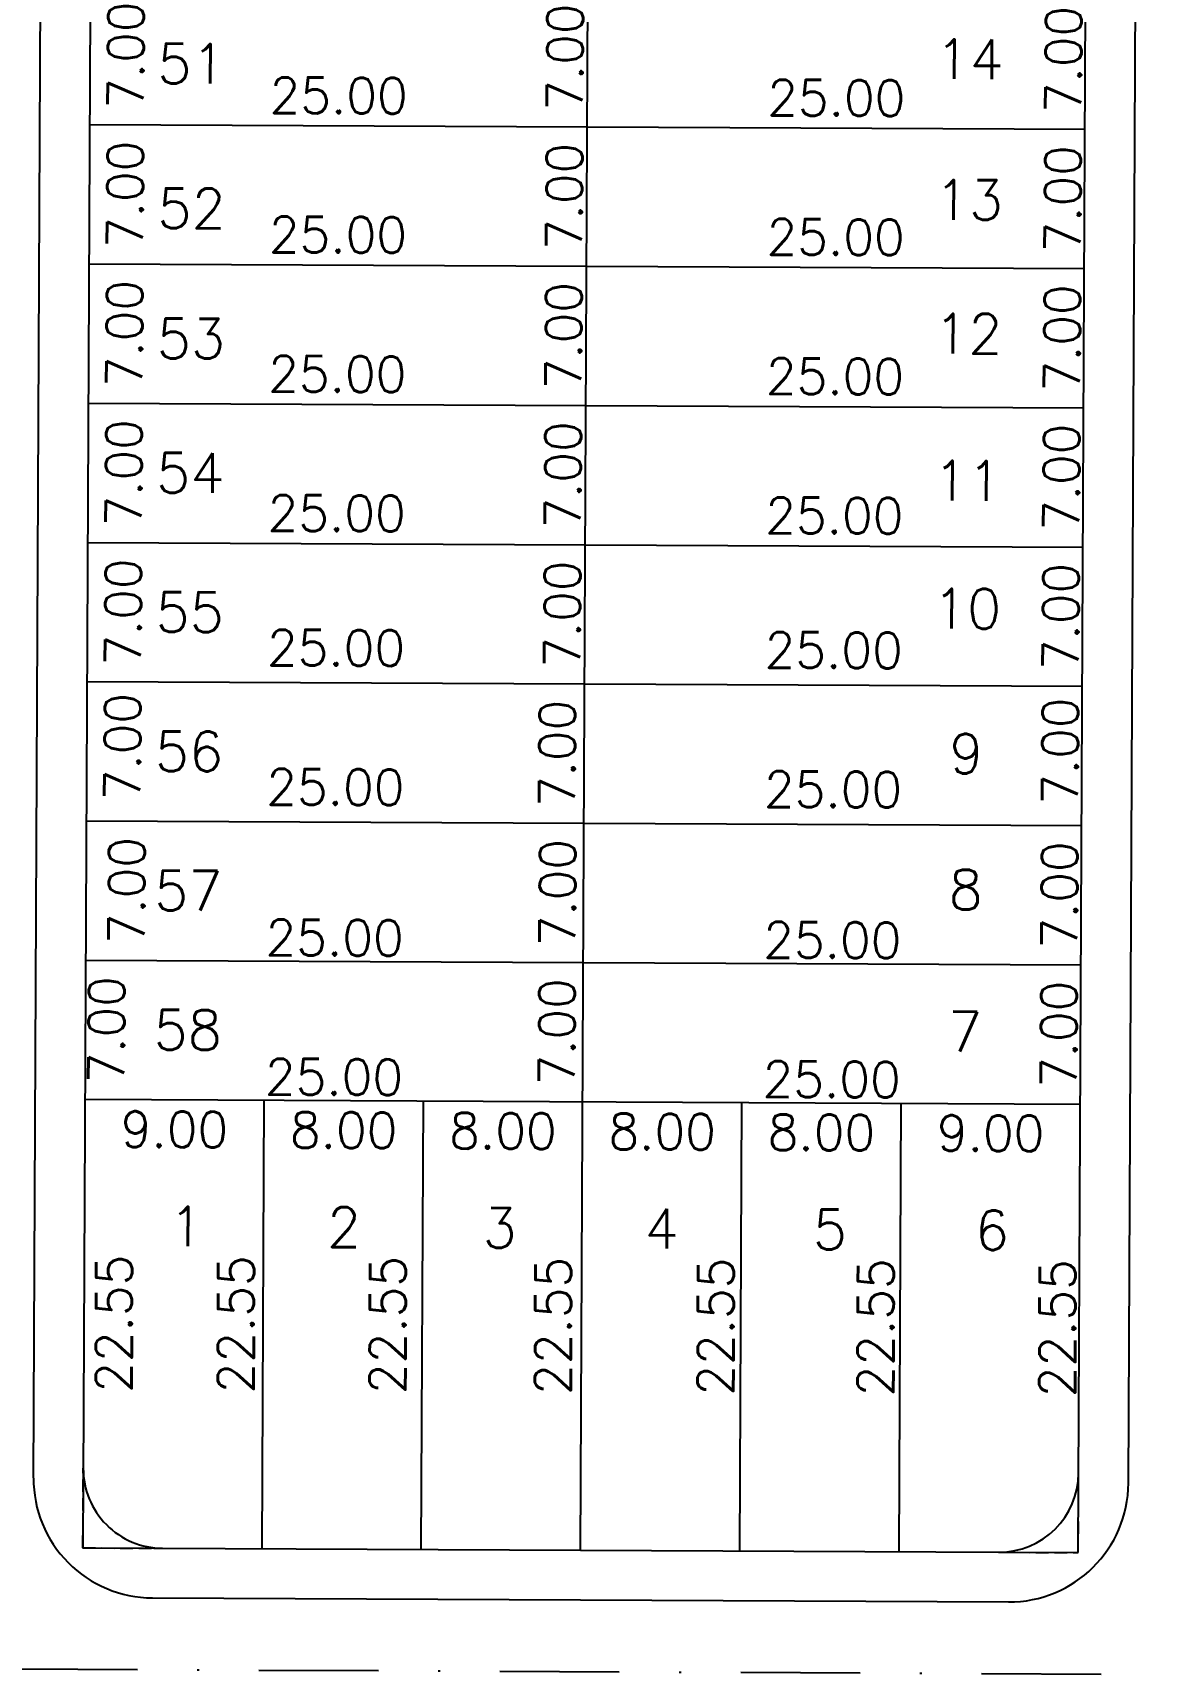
# Model space of a CAD drawing. Header units: millimetres. Extents: x -4430026 to 4783824, y 584 to 9593110.
# Drawn here: x 1815.9 to 1871.9, y 1728.2 to 1810.6 of the extents above; entities that cross this region are included whole.
import ezdxf
from ezdxf.enums import TextEntityAlignment as Align

# ---------------------------------------------------------------- set-up
doc = ezdxf.new("R2010")
doc.units = ezdxf.units.MM
for name, pattern in [('DASHDOT', [1, 0.5, -0.25, 0, -0.25]), ('HIDDEN', [0.375, 0.25, -0.125]), ('HIDDEN2', [0.1875, 0.125, -0.0625])]:
    doc.linetypes.add(name, pattern=pattern)
for name, color, linetype in [('Calçada', 1, 'Continuous'), ('CANTOS', 9, 'HIDDEN'), ('Cota', 8, 'Continuous'), ('curvas', 4, 'Continuous'), ('Lotes', 2, 'Continuous'), ('Numero de lotes', 5, 'Continuous'), ('Projeção', 8, 'HIDDEN2'), ('QUADRA', 4, 'Continuous')]:
    doc.layers.add(name, color=color, linetype=linetype)
doc.styles.add('arcad1', font='romans.shx')
doc.styles.add('ROMANS', font='romans.shx')
doc.dimstyles.get("Standard").update_dxf_attribs({"dimtxt": 0.18, "dimasz": 0.18, "dimexe": 0.18, "dimexo": 0.0625, "dimgap": 0.09, "dimtad": 0, "dimtih": 1, "dimtoh": 1, "dimdec": 4, "dimzin": 0, "dimdsep": 46, "dimtxsty": 'Standard', "dimcen": 0.09, "dimadec": 0, "dimazin": 0, "dimtfac": 1, "dimtdec": 4, "dimtofl": 0, "dimtmove": 0, "dimatfit": 3, "dimfxl": 1, "dimtolj": 1, "dimtzin": 0, "dimarcsym": 0})

# ---------------------------------------------------------------- blocks, each defined once
blk = doc.blocks.new('*D14546')
at = {"layer": 'DEFPOINTS', "color": 0}
for p in [(1818.516, 1757.007), (1827.516, 1756.964), (1827.492, 1751.874)]:
    blk.add_point(p, dxfattribs=at)
at = {"layer": 'Cota', "color": 41, "insert": (1823.009, 1755.495), "char_height": 1.8, "attachment_point": 5, "rotation": 359.72858, "style": 'ROMANS'}
blk.add_mtext('\\A1;9.00', dxfattribs=at)
blk = doc.blocks.new('*D14547')
at = {"layer": 'DEFPOINTS', "color": 0}
for p in [(1827.516, 1756.964), (1835.516, 1756.926), (1835.492, 1751.836)]:
    blk.add_point(p, dxfattribs=at)
at = {"layer": 'Cota', "color": 41, "insert": (1831.509, 1755.455), "char_height": 1.8, "attachment_point": 5, "rotation": 359.72858, "style": 'ROMANS'}
blk.add_mtext('\\A1;8.00', dxfattribs=at)
blk = doc.blocks.new('*D14548')
at = {"layer": 'DEFPOINTS', "color": 0}
for p in [(1835.516, 1756.926), (1843.516, 1756.888), (1843.492, 1751.798)]:
    blk.add_point(p, dxfattribs=at)
at = {"layer": 'Cota', "color": 41, "insert": (1839.509, 1755.417), "char_height": 1.8, "attachment_point": 5, "rotation": 359.72858, "style": 'ROMANS'}
blk.add_mtext('\\A1;8.00', dxfattribs=at)
blk = doc.blocks.new('*D14549')
at = {"layer": 'DEFPOINTS', "color": 0}
for p in [(1843.516, 1756.888), (1851.516, 1756.85), (1851.492, 1751.76)]:
    blk.add_point(p, dxfattribs=at)
at = {"layer": 'Cota', "color": 41, "insert": (1847.509, 1755.379), "char_height": 1.8, "attachment_point": 5, "rotation": 359.72858, "style": 'ROMANS'}
blk.add_mtext('\\A1;8.00', dxfattribs=at)
blk = doc.blocks.new('*D14550')
at = {"layer": 'DEFPOINTS', "color": 0}
for p in [(1851.516, 1756.85), (1859.516, 1756.812), (1859.492, 1751.722)]:
    blk.add_point(p, dxfattribs=at)
at = {"layer": 'Cota', "color": 41, "insert": (1855.509, 1755.341), "char_height": 1.8, "attachment_point": 5, "rotation": 359.72858, "style": 'ROMANS'}
blk.add_mtext('\\A1;8.00', dxfattribs=at)
blk = doc.blocks.new('*D14551')
at = {"layer": 'DEFPOINTS', "color": 0}
for p in [(1859.516, 1756.812), (1868.516, 1756.77), (1868.492, 1751.68)]:
    blk.add_point(p, dxfattribs=at)
at = {"layer": 'Cota', "color": 41, "insert": (1864.009, 1755.301), "char_height": 1.8, "attachment_point": 5, "rotation": 359.72858, "style": 'ROMANS'}
blk.add_mtext('\\A1;9.00', dxfattribs=at)
blk = doc.blocks.new('*D14552')
at = {"layer": 'DEFPOINTS', "color": 0}
for p in [(1818.516, 1757.007), (1823.621, 1756.982), (1818.41, 1734.459)]:
    blk.add_point(p, dxfattribs=at)
at = {"layer": 'Cota', "color": 41, "insert": (1819.967, 1745.726), "char_height": 1.8, "attachment_point": 5, "rotation": 89.72858, "style": 'ROMANS'}
blk.add_mtext('\\A1;22.55', dxfattribs=at)
blk = doc.blocks.new('*D14553')
at = {"layer": 'DEFPOINTS', "color": 0}
for p in [(1827.516, 1756.964), (1829.748, 1756.953), (1827.41, 1734.416)]:
    blk.add_point(p, dxfattribs=at)
at = {"layer": 'Cota', "color": 41, "insert": (1826.095, 1745.697), "char_height": 1.8, "attachment_point": 5, "rotation": 89.72858, "style": 'ROMANS'}
blk.add_mtext('\\A1;22.55', dxfattribs=at)
blk = doc.blocks.new('*D14554')
at = {"layer": 'DEFPOINTS', "color": 0}
for p in [(1835.516, 1756.926), (1837.374, 1756.917), (1835.409, 1734.378)]:
    blk.add_point(p, dxfattribs=at)
at = {"layer": 'Cota', "color": 41, "insert": (1833.72, 1745.661), "char_height": 1.8, "attachment_point": 5, "rotation": 89.72858, "style": 'ROMANS'}
blk.add_mtext('\\A1;22.55', dxfattribs=at)
blk = doc.blocks.new('*D14555')
at = {"layer": 'DEFPOINTS', "color": 0}
for p in [(1843.516, 1756.888), (1845.68, 1756.878), (1843.409, 1734.341)]:
    blk.add_point(p, dxfattribs=at)
at = {"layer": 'Cota', "color": 41, "insert": (1842.027, 1745.621), "char_height": 1.8, "attachment_point": 5, "rotation": 89.72858, "style": 'ROMANS'}
blk.add_mtext('\\A1;22.55', dxfattribs=at)
blk = doc.blocks.new('*D14556')
at = {"layer": 'DEFPOINTS', "color": 0}
for p in [(1851.516, 1756.85), (1853.85, 1756.839), (1851.409, 1734.303)]:
    blk.add_point(p, dxfattribs=at)
at = {"layer": 'Cota', "color": 41, "insert": (1850.197, 1745.582), "char_height": 1.8, "attachment_point": 5, "rotation": 89.72858, "style": 'ROMANS'}
blk.add_mtext('\\A1;22.55', dxfattribs=at)
blk = doc.blocks.new('*D14557')
at = {"layer": 'DEFPOINTS', "color": 0}
for p in [(1859.516, 1756.812), (1861.884, 1756.801), (1859.409, 1734.265)]:
    blk.add_point(p, dxfattribs=at)
at = {"layer": 'Cota', "color": 41, "insert": (1858.231, 1745.544), "char_height": 1.8, "attachment_point": 5, "rotation": 89.72858, "style": 'ROMANS'}
blk.add_mtext('\\A1;22.55', dxfattribs=at)
blk = doc.blocks.new('*D14558')
at = {"layer": 'DEFPOINTS', "color": 0}
for p in [(1868.516, 1756.77), (1871.016, 1756.758), (1868.409, 1734.222)]:
    blk.add_point(p, dxfattribs=at)
at = {"layer": 'Cota', "color": 41, "insert": (1867.363, 1745.501), "char_height": 1.8, "attachment_point": 5, "rotation": 89.72858, "style": 'ROMANS'}
blk.add_mtext('\\A1;22.55', dxfattribs=at)
blk = doc.blocks.new('*D14559')
at = {"layer": 'DEFPOINTS', "color": 0}
for p in [(1818.617, 1778.242), (1824.013, 1778.216), (1820.711, 1771.232)]:
    blk.add_point(p, dxfattribs=at)
at = {"layer": 'Cota', "color": 41, "insert": (1820.396, 1774.733), "char_height": 1.8, "attachment_point": 5, "rotation": 89.72858, "style": 'ROMANS'}
blk.add_mtext('\\A1;7.00', dxfattribs=at)
blk = doc.blocks.new('*D14560')
at = {"layer": 'DEFPOINTS', "color": 0}
for p in [(1818.649, 1785.006), (1824.045, 1784.981), (1818.616, 1778.006)]:
    blk.add_point(p, dxfattribs=at)
at = {"layer": 'Cota', "color": 41, "insert": (1820.428, 1781.498), "char_height": 1.8, "attachment_point": 5, "rotation": 89.72858, "style": 'ROMANS'}
blk.add_mtext('\\A1;7.00', dxfattribs=at)
blk = doc.blocks.new('*D14561')
at = {"layer": 'DEFPOINTS', "color": 0}
for p in [(1818.682, 1792.006), (1824.078, 1791.981), (1818.649, 1785.006)]:
    blk.add_point(p, dxfattribs=at)
at = {"layer": 'Cota', "color": 41, "insert": (1820.461, 1788.498), "char_height": 1.8, "attachment_point": 5, "rotation": 89.72858, "style": 'ROMANS'}
blk.add_mtext('\\A1;7.00', dxfattribs=at)
blk = doc.blocks.new('*D14562')
at = {"layer": 'DEFPOINTS', "color": 0}
for p in [(1818.715, 1799.006), (1824.111, 1798.981), (1818.682, 1792.006)]:
    blk.add_point(p, dxfattribs=at)
at = {"layer": 'Cota', "color": 41, "insert": (1820.495, 1795.498), "char_height": 1.8, "attachment_point": 5, "rotation": 89.72858, "style": 'ROMANS'}
blk.add_mtext('\\A1;7.00', dxfattribs=at)
blk = doc.blocks.new('*D14563')
at = {"layer": 'DEFPOINTS', "color": 0}
for p in [(1818.749, 1806.006), (1824.144, 1805.98), (1818.715, 1799.006)]:
    blk.add_point(p, dxfattribs=at)
at = {"layer": 'Cota', "color": 41, "insert": (1820.528, 1802.498), "char_height": 1.8, "attachment_point": 5, "rotation": 89.72858, "style": 'ROMANS'}
blk.add_mtext('\\A1;7.00', dxfattribs=at)
blk = doc.blocks.new('*D14564')
at = {"layer": 'DEFPOINTS', "color": 0}
for p in [(1818.782, 1813.006), (1824.177, 1812.98), (1818.749, 1806.006)]:
    blk.add_point(p, dxfattribs=at)
at = {"layer": 'Cota', "color": 41, "insert": (1820.561, 1809.497), "char_height": 1.8, "attachment_point": 5, "rotation": 89.72858, "style": 'ROMANS'}
blk.add_mtext('\\A1;7.00', dxfattribs=at)
blk = doc.blocks.new('*D14614')
at = {"layer": 'DEFPOINTS', "color": 0}
for p in [(1843.781, 1812.888), (1843.748, 1805.888), (1846.206, 1805.876)]:
    blk.add_point(p, dxfattribs=at)
at = {"layer": 'Cota', "color": 41, "insert": (1842.622, 1809.393), "char_height": 1.8, "attachment_point": 5, "rotation": 89.72858, "style": 'ROMANS'}
blk.add_mtext('\\A1;7.00', dxfattribs=at)
blk = doc.blocks.new('*D14615')
at = {"layer": 'DEFPOINTS', "color": 0}
for p in [(1843.748, 1805.888), (1843.715, 1798.888), (1846.173, 1798.876)]:
    blk.add_point(p, dxfattribs=at)
at = {"layer": 'Cota', "color": 41, "insert": (1842.589, 1802.393), "char_height": 1.8, "attachment_point": 5, "rotation": 89.72858, "style": 'ROMANS'}
blk.add_mtext('\\A1;7.00', dxfattribs=at)
blk = doc.blocks.new('*D14616')
at = {"layer": 'DEFPOINTS', "color": 0}
for p in [(1843.715, 1798.888), (1843.682, 1791.888), (1846.14, 1791.876)]:
    blk.add_point(p, dxfattribs=at)
at = {"layer": 'Cota', "color": 41, "insert": (1842.556, 1795.393), "char_height": 1.8, "attachment_point": 5, "rotation": 89.72858, "style": 'ROMANS'}
blk.add_mtext('\\A1;7.00', dxfattribs=at)
blk = doc.blocks.new('*D14617')
at = {"layer": 'DEFPOINTS', "color": 0}
for p in [(1843.682, 1791.888), (1843.649, 1784.888), (1846.106, 1784.876)]:
    blk.add_point(p, dxfattribs=at)
at = {"layer": 'Cota', "color": 41, "insert": (1842.523, 1788.393), "char_height": 1.8, "attachment_point": 5, "rotation": 89.72858, "style": 'ROMANS'}
blk.add_mtext('\\A1;7.00', dxfattribs=at)
blk = doc.blocks.new('*D14618')
at = {"layer": 'DEFPOINTS', "color": 0}
for p in [(1843.649, 1784.888), (1843.616, 1777.888), (1846.073, 1777.876)]:
    blk.add_point(p, dxfattribs=at)
at = {"layer": 'Cota', "color": 41, "insert": (1842.49, 1781.393), "char_height": 1.8, "attachment_point": 5, "rotation": 89.72858, "style": 'ROMANS'}
blk.add_mtext('\\A1;7.00', dxfattribs=at)
blk = doc.blocks.new('*D14619')
at = {"layer": 'DEFPOINTS', "color": 0}
for p in [(1868.617, 1778.005), (1871.116, 1777.993), (1868.583, 1771.005)]:
    blk.add_point(p, dxfattribs=at)
at = {"layer": 'Cota', "color": 41, "insert": (1867.5, 1774.51), "char_height": 1.8, "attachment_point": 5, "rotation": 89.72858, "style": 'ROMANS'}
blk.add_mtext('\\A1;7.00', dxfattribs=at)
blk = doc.blocks.new('*D14620')
at = {"layer": 'DEFPOINTS', "color": 0}
for p in [(1868.649, 1784.769), (1871.149, 1784.758), (1868.615, 1777.769)]:
    blk.add_point(p, dxfattribs=at)
at = {"layer": 'Cota', "color": 41, "insert": (1867.532, 1781.275), "char_height": 1.8, "attachment_point": 5, "rotation": 89.72858, "style": 'ROMANS'}
blk.add_mtext('\\A1;7.00', dxfattribs=at)
blk = doc.blocks.new('*D14621')
at = {"layer": 'DEFPOINTS', "color": 0}
for p in [(1868.682, 1791.769), (1871.182, 1791.757), (1868.649, 1784.769)]:
    blk.add_point(p, dxfattribs=at)
at = {"layer": 'Cota', "color": 41, "insert": (1867.565, 1788.275), "char_height": 1.8, "attachment_point": 5, "rotation": 89.72858, "style": 'ROMANS'}
blk.add_mtext('\\A1;7.00', dxfattribs=at)
blk = doc.blocks.new('*D14622')
at = {"layer": 'DEFPOINTS', "color": 0}
for p in [(1868.715, 1798.769), (1871.215, 1798.757), (1868.682, 1791.769)]:
    blk.add_point(p, dxfattribs=at)
at = {"layer": 'Cota', "color": 41, "insert": (1867.598, 1795.275), "char_height": 1.8, "attachment_point": 5, "rotation": 89.72858, "style": 'ROMANS'}
blk.add_mtext('\\A1;7.00', dxfattribs=at)
blk = doc.blocks.new('*D14623')
at = {"layer": 'DEFPOINTS', "color": 0}
for p in [(1868.748, 1805.769), (1871.248, 1805.757), (1868.715, 1798.769)]:
    blk.add_point(p, dxfattribs=at)
at = {"layer": 'Cota', "color": 41, "insert": (1867.631, 1802.274), "char_height": 1.8, "attachment_point": 5, "rotation": 89.72858, "style": 'ROMANS'}
blk.add_mtext('\\A1;7.00', dxfattribs=at)
blk = doc.blocks.new('*D14624')
at = {"layer": 'DEFPOINTS', "color": 0}
for p in [(1868.781, 1812.769), (1871.281, 1812.757), (1868.748, 1805.769)]:
    blk.add_point(p, dxfattribs=at)
at = {"layer": 'Cota', "color": 41, "insert": (1867.665, 1809.274), "char_height": 1.8, "attachment_point": 5, "rotation": 89.72858, "style": 'ROMANS'}
blk.add_mtext('\\A1;7.00', dxfattribs=at)
blk = doc.blocks.new('*D14667')
at = {"layer": 'DEFPOINTS', "color": 0}
for p in [(1818.761, 1808.577), (1843.76, 1808.458), (1843.738, 1803.807)]:
    blk.add_point(p, dxfattribs=at)
at = {"layer": 'Cota', "color": 41, "insert": (1831.256, 1807.466), "char_height": 1.8, "attachment_point": 5, "rotation": 359.72858, "style": 'ROMANS'}
blk.add_mtext('\\A1;25.00', dxfattribs=at)
blk = doc.blocks.new('*D14668')
at = {"layer": 'DEFPOINTS', "color": 0}
for p in [(1843.76, 1808.458), (1868.76, 1808.34), (1868.738, 1803.689)]:
    blk.add_point(p, dxfattribs=at)
at = {"layer": 'Cota', "color": 41, "insert": (1856.255, 1807.348), "char_height": 1.8, "attachment_point": 5, "rotation": 359.72858, "style": 'ROMANS'}
blk.add_mtext('\\A1;25.00', dxfattribs=at)
blk = doc.blocks.new('*D14669')
at = {"layer": 'DEFPOINTS', "color": 0}
for p in [(1818.728, 1801.577), (1843.727, 1801.458), (1843.705, 1796.807)]:
    blk.add_point(p, dxfattribs=at)
at = {"layer": 'Cota', "color": 41, "insert": (1831.222, 1800.467), "char_height": 1.8, "attachment_point": 5, "rotation": 359.72858, "style": 'ROMANS'}
blk.add_mtext('\\A1;25.00', dxfattribs=at)
blk = doc.blocks.new('*D14670')
at = {"layer": 'DEFPOINTS', "color": 0}
for p in [(1843.727, 1801.458), (1868.727, 1801.34), (1868.705, 1796.689)]:
    blk.add_point(p, dxfattribs=at)
at = {"layer": 'Cota', "color": 41, "insert": (1856.222, 1800.348), "char_height": 1.8, "attachment_point": 5, "rotation": 359.72858, "style": 'ROMANS'}
blk.add_mtext('\\A1;25.00', dxfattribs=at)
blk = doc.blocks.new('*D14671')
at = {"layer": 'DEFPOINTS', "color": 0}
for p in [(1818.694, 1794.577), (1843.694, 1794.458), (1843.672, 1789.807)]:
    blk.add_point(p, dxfattribs=at)
at = {"layer": 'Cota', "color": 41, "insert": (1831.189, 1793.467), "char_height": 1.8, "attachment_point": 5, "rotation": 359.72858, "style": 'ROMANS'}
blk.add_mtext('\\A1;25.00', dxfattribs=at)
blk = doc.blocks.new('*D14672')
at = {"layer": 'DEFPOINTS', "color": 0}
for p in [(1843.694, 1794.458), (1868.694, 1794.34), (1868.672, 1789.689)]:
    blk.add_point(p, dxfattribs=at)
at = {"layer": 'Cota', "color": 41, "insert": (1856.189, 1793.348), "char_height": 1.8, "attachment_point": 5, "rotation": 359.72858, "style": 'ROMANS'}
blk.add_mtext('\\A1;25.00', dxfattribs=at)
blk = doc.blocks.new('*D14673')
at = {"layer": 'DEFPOINTS', "color": 0}
for p in [(1818.661, 1787.577), (1843.661, 1787.458), (1843.639, 1782.807)]:
    blk.add_point(p, dxfattribs=at)
at = {"layer": 'Cota', "color": 41, "insert": (1831.156, 1786.467), "char_height": 1.8, "attachment_point": 5, "rotation": 359.72858, "style": 'ROMANS'}
blk.add_mtext('\\A1;25.00', dxfattribs=at)
blk = doc.blocks.new('*D14674')
at = {"layer": 'DEFPOINTS', "color": 0}
for p in [(1843.661, 1787.458), (1868.661, 1787.34), (1868.639, 1782.689)]:
    blk.add_point(p, dxfattribs=at)
at = {"layer": 'Cota', "color": 41, "insert": (1856.156, 1786.348), "char_height": 1.8, "attachment_point": 5, "rotation": 359.72858, "style": 'ROMANS'}
blk.add_mtext('\\A1;25.00', dxfattribs=at)
blk = doc.blocks.new('*D14675')
at = {"layer": 'DEFPOINTS', "color": 0}
for p in [(1818.629, 1780.812), (1843.629, 1780.694), (1843.607, 1776.043)]:
    blk.add_point(p, dxfattribs=at)
at = {"layer": 'Cota', "color": 41, "insert": (1831.124, 1779.702), "char_height": 1.8, "attachment_point": 5, "rotation": 359.72858, "style": 'ROMANS'}
blk.add_mtext('\\A1;25.00', dxfattribs=at)
blk = doc.blocks.new('*D14676')
at = {"layer": 'DEFPOINTS', "color": 0}
for p in [(1843.629, 1780.694), (1868.629, 1780.576), (1868.607, 1775.925)]:
    blk.add_point(p, dxfattribs=at)
at = {"layer": 'Cota', "color": 41, "insert": (1856.124, 1779.584), "char_height": 1.8, "attachment_point": 5, "rotation": 359.72858, "style": 'ROMANS'}
blk.add_mtext('\\A1;25.00', dxfattribs=at)
blk = doc.blocks.new('*D14677')
at = {"layer": 'DEFPOINTS', "color": 0}
for p in [(1818.596, 1773.812), (1843.596, 1773.694), (1843.574, 1769.043)]:
    blk.add_point(p, dxfattribs=at)
at = {"layer": 'Cota', "color": 41, "insert": (1831.091, 1772.702), "char_height": 1.8, "attachment_point": 5, "rotation": 359.72858, "style": 'ROMANS'}
blk.add_mtext('\\A1;25.00', dxfattribs=at)
blk = doc.blocks.new('*D14678')
at = {"layer": 'DEFPOINTS', "color": 0}
for p in [(1843.596, 1773.694), (1868.596, 1773.576), (1868.573, 1768.925)]:
    blk.add_point(p, dxfattribs=at)
at = {"layer": 'Cota', "color": 41, "insert": (1856.091, 1772.584), "char_height": 1.8, "attachment_point": 5, "rotation": 359.72858, "style": 'ROMANS'}
blk.add_mtext('\\A1;25.00', dxfattribs=at)
blk = doc.blocks.new('*D14679')
at = {"layer": 'DEFPOINTS', "color": 0}
for p in [(1818.56, 1766.24), (1843.56, 1766.121), (1843.538, 1761.47)]:
    blk.add_point(p, dxfattribs=at)
at = {"layer": 'Cota', "color": 41, "insert": (1831.055, 1765.13), "char_height": 1.8, "attachment_point": 5, "rotation": 359.72858, "style": 'ROMANS'}
blk.add_mtext('\\A1;25.00', dxfattribs=at)
blk = doc.blocks.new('*D14680')
at = {"layer": 'DEFPOINTS', "color": 0}
for p in [(1843.56, 1766.121), (1868.56, 1766.003), (1868.538, 1761.352)]:
    blk.add_point(p, dxfattribs=at)
at = {"layer": 'Cota', "color": 41, "insert": (1856.055, 1765.011), "char_height": 1.8, "attachment_point": 5, "rotation": 359.72858, "style": 'ROMANS'}
blk.add_mtext('\\A1;25.00', dxfattribs=at)
blk = doc.blocks.new('*D11169')
at = {"layer": 'DEFPOINTS', "color": 0}
for p in [(1818.583, 1771.006), (1824.224, 1770.98), (1818.55, 1764.007)]:
    blk.add_point(p, dxfattribs=at)
at = {"layer": 'Cota', "color": 41, "insert": (1820.607, 1767.497), "char_height": 1.8, "attachment_point": 5, "rotation": 89.72858, "style": 'ROMANS'}
blk.add_mtext('\\A1;7.00', dxfattribs=at)
blk = doc.blocks.new('*D11170')
at = {"layer": 'DEFPOINTS', "color": 0}
for p in [(1868.582, 1770.77), (1871.082, 1770.758), (1868.549, 1763.77)]:
    blk.add_point(p, dxfattribs=at)
at = {"layer": 'Cota', "color": 41, "insert": (1867.466, 1767.275), "char_height": 1.8, "attachment_point": 5, "rotation": 89.72858, "style": 'ROMANS'}
blk.add_mtext('\\A1;7.00', dxfattribs=at)
blk = doc.blocks.new('*D11171')
at = {"layer": 'DEFPOINTS', "color": 0}
for p in [(1841.828, 1777.896), (1841.795, 1770.896), (1845.815, 1770.877)]:
    blk.add_point(p, dxfattribs=at)
at = {"layer": 'Cota', "color": 41, "insert": (1842.232, 1774.394), "char_height": 1.8, "attachment_point": 5, "rotation": 89.72858, "style": 'ROMANS'}
blk.add_mtext('\\A1;7.00', dxfattribs=at)
blk = doc.blocks.new('*D11172')
at = {"layer": 'DEFPOINTS', "color": 0}
for p in [(1842.545, 1770.893), (1845.869, 1770.877), (1842.512, 1763.893)]:
    blk.add_point(p, dxfattribs=at)
at = {"layer": 'Cota', "color": 41, "insert": (1842.252, 1767.394), "char_height": 1.8, "attachment_point": 5, "rotation": 89.72858, "style": 'ROMANS'}
blk.add_mtext('\\A1;7.00', dxfattribs=at)
blk = doc.blocks.new('*D13052')
at = {"layer": 'DEFPOINTS', "color": 0}
for p in [(1818.55, 1764.007), (1818.516, 1757.007), (1823.174, 1756.985)]:
    blk.add_point(p, dxfattribs=at)
at = {"layer": 'Cota', "color": 41, "insert": (1819.591, 1760.502), "char_height": 1.8, "attachment_point": 5, "rotation": 89.72858, "style": 'ROMANS'}
blk.add_mtext('\\A1;7.00', dxfattribs=at)
blk = doc.blocks.new('*D13053')
at = {"layer": 'DEFPOINTS', "color": 0}
for p in [(1818.527, 1759.24), (1843.527, 1759.121), (1843.505, 1754.47)]:
    blk.add_point(p, dxfattribs=at)
at = {"layer": 'Cota', "color": 41, "insert": (1831.022, 1758.13), "char_height": 1.8, "attachment_point": 5, "rotation": 359.72858, "style": 'ROMANS'}
blk.add_mtext('\\A1;25.00', dxfattribs=at)
blk = doc.blocks.new('*D13054')
at = {"layer": 'DEFPOINTS', "color": 0}
for p in [(1843.527, 1759.121), (1868.526, 1759.003), (1868.504, 1754.352)]:
    blk.add_point(p, dxfattribs=at)
at = {"layer": 'Cota', "color": 41, "insert": (1856.022, 1758.011), "char_height": 1.8, "attachment_point": 5, "rotation": 359.72858, "style": 'ROMANS'}
blk.add_mtext('\\A1;25.00', dxfattribs=at)
blk = doc.blocks.new('*D13055')
at = {"layer": 'DEFPOINTS', "color": 0}
for p in [(1868.549, 1763.77), (1871.049, 1763.758), (1868.516, 1756.77)]:
    blk.add_point(p, dxfattribs=at)
at = {"layer": 'Cota', "color": 41, "insert": (1867.433, 1760.275), "char_height": 1.8, "attachment_point": 5, "rotation": 89.72858, "style": 'ROMANS'}
blk.add_mtext('\\A1;7.00', dxfattribs=at)
blk = doc.blocks.new('*D13056')
at = {"layer": 'DEFPOINTS', "color": 0}
for p in [(1842.512, 1763.893), (1845.836, 1763.877), (1842.479, 1756.893)]:
    blk.add_point(p, dxfattribs=at)
at = {"layer": 'Cota', "color": 41, "insert": (1842.219, 1760.394), "char_height": 1.8, "attachment_point": 5, "rotation": 89.72858, "style": 'ROMANS'}
blk.add_mtext('\\A1;7.00', dxfattribs=at)

msp = doc.modelspace()

# ---------------------------------------------------------------- linework, layer by layer
at = {"layer": 'Calçada'}
for p, q in [((1870.926, 1737.71, 2.439), (1871.863, 1935.584, 2.439)), ((1815.926, 1737.971, 2.439), (1816.859, 1934.869, 2.439)), ((1821.898, 1731.942, 2.439), (1864.897, 1731.739, 2.439)), ((1821.898, 1731.942, 2.439), (1864.897, 1731.739, 2.439))]:
    msp.add_line(p, q, dxfattribs=at)
for centre, start, end in [((1821.926, 1737.942, 2.439), 179.72858, 269.72858), ((1821.926, 1737.942, 2.439), 179.72858, 269.72858), ((1864.926, 1737.739, 2.439), 269.72858, 359.72858), ((1864.926, 1737.739, 2.439), 269.72858, 359.72858)]:
    msp.add_arc(centre, 6, start, end, dxfattribs=at)
at = {"layer": 'CANTOS', "ltscale": 2.5}
for p, q in [((1818.41, 1734.459, 2.439), (1818.429, 1738.459, 2.439)), ((1818.41, 1734.459, 2.439), (1818.429, 1738.459, 2.439)), ((1868.409, 1734.222, 2.439), (1868.428, 1738.222, 2.439)), ((1868.409, 1734.222, 2.439), (1868.428, 1738.222, 2.439)), ((1818.41, 1734.459, 2.439), (1822.41, 1734.44, 2.439)), ((1818.41, 1734.459, 2.439), (1822.41, 1734.44, 2.439)), ((1864.409, 1734.241, 2.439), (1868.409, 1734.222, 2.439)), ((1864.409, 1734.241, 2.439), (1868.409, 1734.222, 2.439))]:
    msp.add_line(p, q, dxfattribs=at)
at = {"layer": 'curvas'}
for centre, start, end in [((1822.429, 1738.44, 2.439), 179.72858, 269.72858), ((1822.429, 1738.44, 2.439), 179.72858, 269.72858), ((1864.428, 1738.241, 2.439), 269.72858, 359.72858), ((1864.428, 1738.241, 2.439), 269.72858, 359.72858)]:
    msp.add_arc(centre, 4, start, end, dxfattribs=at)
at = {"layer": 'Lotes'}
for p, q in [((1843.409, 1734.341, 2.439), (1844.378, 1938.728, 2.439)), ((1818.749, 1806.006, 2.439), (1868.748, 1805.769, 2.439)), ((1818.715, 1799.006, 2.439), (1868.715, 1798.769, 2.439)), ((1818.682, 1792.006, 2.439), (1868.682, 1791.769, 2.439)), ((1818.649, 1785.006, 2.439), (1868.649, 1784.769, 2.439)), ((1818.616, 1778.006, 2.439), (1868.615, 1777.769, 2.439)), ((1818.583, 1771.006, 2.439), (1868.582, 1770.77, 2.439)), ((1818.55, 1764.007, 2.439), (1868.549, 1763.77, 2.439)), ((1818.516, 1757.007, 2.439), (1868.516, 1756.77, 2.439)), ((1827.41, 1734.416, 2.439), (1827.516, 1756.964, 2.439)), ((1835.409, 1734.378, 2.439), (1835.516, 1756.926, 2.439)), ((1851.409, 1734.303, 2.439), (1851.516, 1756.85, 2.439)), ((1859.409, 1734.265, 2.439), (1859.516, 1756.812, 2.439))]:
    msp.add_line(p, q, dxfattribs=at)
at = {"layer": 'Projeção', "linetype": 'DASHDOT', "ltscale": 12}
msp.add_line((1706.255, 1728.89, 2.439), (2244.08, 1726.342, 2.439), dxfattribs=at)
at = {"layer": 'QUADRA'}
msp.add_line((1818.616, 1778.006, 2.439), (1868.615, 1777.769, 2.439), dxfattribs=at)
at = {"layer": 'QUADRA', "linetype": 'ByBlock', "elevation": 2.439}
msp.add_lwpolyline([(1868.409, 1734.222), (1869.38, 1939.176), (1819.375, 1938.279), (1818.41, 1734.459), (1868.409, 1734.222)], close=True, dxfattribs=at)

# ---------------------------------------------------------------- texts
at = {"layer": 'Numero de lotes', "style": 'arcad1'}
for s, p in [('51', (1823.869, 1809.068, 2.439)), ('14', (1862.953, 1809.294, 2.439)), ('52', (1823.871, 1801.794, 2.439)), ('13', (1862.919, 1802.222, 2.439)), ('53', (1823.84, 1795.25, 2.439)), ('12', (1862.887, 1795.494, 2.439)), ('54', (1823.808, 1788.495, 2.439)), ('11', (1862.852, 1788.105, 2.439)), ('55', (1823.775, 1781.495, 2.439)), ('10', (1862.822, 1781.667, 2.439)), ('56', (1823.742, 1774.495, 2.439)), ('9', (1862.787, 1774.384, 2.439)), ('57', (1823.709, 1767.495, 2.439)), ('8', (1862.755, 1767.547, 2.439)), ('58', (1823.675, 1760.495, 2.439)), ('7', (1862.721, 1760.411, 2.439)), ('1', (1823.602, 1750.617, 2.439)), ('2', (1831.527, 1750.58, 2.439)), ('3', (1839.347, 1750.543, 2.439)), ('4', (1847.484, 1750.504, 2.439)), ('5', (1855.938, 1750.464, 2.439)), ('6', (1864.075, 1750.426, 2.439))]:
    msp.add_text(s, height=2, rotation=359.72858, dxfattribs=at).set_placement(p, align=Align.MIDDLE_CENTER)

# ---------------------------------------------------------------- dimensions: what is measured, and where the dimension line sits
at = {"layer": 'Cota'}
for base, p1, p2, angle, picture, middle in [((1824.177, 1812.98, 2.439), (1818.749, 1806.006, 2.439), (1818.782, 1813.006, 2.439), 269.72858, '*D14564', (1820.561, 1809.497, 2.439)), ((1846.206, 1805.876, 2.439), (1843.781, 1812.888, 2.439), (1843.748, 1805.888, 2.439), 89.72858, '*D14614', (1842.622, 1809.393, 2.439)), ((1871.281, 1812.757, 2.439), (1868.748, 1805.769, 2.439), (1868.781, 1812.769, 2.439), 269.72858, '*D14624', (1867.665, 1809.274, 2.439)), ((1868.738, 1803.689, 2.439), (1843.76, 1808.458, 2.439), (1868.76, 1808.34, 2.439), 179.72858, '*D14668', (1856.255, 1807.348, 2.439)), ((1824.144, 1805.98, 2.439), (1818.715, 1799.006, 2.439), (1818.749, 1806.006, 2.439), 269.72858, '*D14563', (1820.528, 1802.498, 2.439)), ((1846.173, 1798.876, 2.439), (1843.748, 1805.888, 2.439), (1843.715, 1798.888, 2.439), 89.72858, '*D14615', (1842.589, 1802.393, 2.439)), ((1871.248, 1805.757, 2.439), (1868.715, 1798.769, 2.439), (1868.748, 1805.769, 2.439), 269.72858, '*D14623', (1867.631, 1802.274, 2.439)), ((1868.705, 1796.689, 2.439), (1843.727, 1801.458, 2.439), (1868.727, 1801.34, 2.439), 179.72858, '*D14670', (1856.222, 1800.348, 2.439)), ((1824.111, 1798.981, 2.439), (1818.682, 1792.006, 2.439), (1818.715, 1799.006, 2.439), 269.72858, '*D14562', (1820.495, 1795.498, 2.439)), ((1846.14, 1791.876, 2.439), (1843.715, 1798.888, 2.439), (1843.682, 1791.888, 2.439), 89.72858, '*D14616', (1842.556, 1795.393, 2.439)), ((1871.215, 1798.757, 2.439), (1868.682, 1791.769, 2.439), (1868.715, 1798.769, 2.439), 269.72858, '*D14622', (1867.598, 1795.275, 2.439)), ((1868.672, 1789.689, 2.439), (1843.694, 1794.458, 2.439), (1868.694, 1794.34, 2.439), 179.72858, '*D14672', (1856.189, 1793.348, 2.439)), ((1824.078, 1791.981, 2.439), (1818.649, 1785.006, 2.439), (1818.682, 1792.006, 2.439), 269.72858, '*D14561', (1820.461, 1788.498, 2.439)), ((1846.106, 1784.876, 2.439), (1843.682, 1791.888, 2.439), (1843.649, 1784.888, 2.439), 89.72858, '*D14617', (1842.523, 1788.393, 2.439)), ((1871.182, 1791.757, 2.439), (1868.649, 1784.769, 2.439), (1868.682, 1791.769, 2.439), 269.72858, '*D14621', (1867.565, 1788.275, 2.439)), ((1868.639, 1782.689, 2.439), (1843.661, 1787.458, 2.439), (1868.661, 1787.34, 2.439), 179.72858, '*D14674', (1856.156, 1786.348, 2.439)), ((1824.045, 1784.981, 2.439), (1818.616, 1778.006, 2.439), (1818.649, 1785.006, 2.439), 269.72858, '*D14560', (1820.428, 1781.498, 2.439)), ((1846.073, 1777.876, 2.439), (1843.649, 1784.888, 2.439), (1843.616, 1777.888, 2.439), 89.72858, '*D14618', (1842.49, 1781.393, 2.439)), ((1871.149, 1784.758, 2.439), (1868.615, 1777.769, 2.439), (1868.649, 1784.769, 2.439), 269.72858, '*D14620', (1867.532, 1781.275, 2.439)), ((1868.607, 1775.925, 2.439), (1843.629, 1780.694, 2.439), (1868.629, 1780.576, 2.439), 179.72858, '*D14676', (1856.124, 1779.584, 2.439)), ((1824.013, 1778.216, 2.439), (1820.711, 1771.232, 2.439), (1818.617, 1778.242, 2.439), 269.72858, '*D14559', (1820.396, 1774.733, 2.439)), ((1871.116, 1777.993, 2.439), (1868.583, 1771.005, 2.439), (1868.617, 1778.005, 2.439), 269.72858, '*D14619', (1867.5, 1774.51, 2.439)), ((1868.573, 1768.925, 2.439), (1843.596, 1773.694, 2.439), (1868.596, 1773.576, 2.439), 179.72858, '*D14678', (1856.091, 1772.584, 2.439)), ((1868.538, 1761.352, 2.439), (1843.56, 1766.121, 2.439), (1868.56, 1766.003, 2.439), 179.72858, '*D14680', (1856.055, 1765.011, 2.439)), ((1868.504, 1754.352, 2.439), (1843.527, 1759.121, 2.439), (1868.526, 1759.003, 2.439), 179.72858, '*D13054', (1856.022, 1758.011, 2.439)), ((1835.492, 1751.836, 2.439), (1827.516, 1756.964, 2.439), (1835.516, 1756.926, 2.439), 179.72858, '*D14547', (1831.509, 1755.455, 2.439)), ((1843.492, 1751.798, 2.439), (1835.516, 1756.926, 2.439), (1843.516, 1756.888, 2.439), 179.72858, '*D14548', (1839.509, 1755.417, 2.439)), ((1851.492, 1751.76, 2.439), (1843.516, 1756.888, 2.439), (1851.516, 1756.85, 2.439), 179.72858, '*D14549', (1847.509, 1755.379, 2.439)), ((1859.492, 1751.722, 2.439), (1851.516, 1756.85, 2.439), (1859.516, 1756.812, 2.439), 179.72858, '*D14550', (1855.509, 1755.341, 2.439)), ((1868.492, 1751.68, 2.439), (1859.516, 1756.812, 2.439), (1868.516, 1756.77, 2.439), 179.72858, '*D14551', (1864.009, 1755.301, 2.439))]:
    dim = msp.add_linear_dim(base=base, p1=p1, p2=p2, angle=angle, dimstyle='Standard', override={"dimtxt": 1.8, "dimexo": 0.063, "dimgap": 0, "dimtih": 0, "dimtoh": 0, "dimdec": 2, "dimzin": 4, "dimtxsty": 'ROMANS', "dimse1": 1, "dimse2": 1, "dimsd1": 1, "dimsd2": 1, "dimclrt": 41, "dimtfac": 1.2, "dimtdec": 2, "dimtix": 1, "dimtofl": 1, "dimtmove": 2, "dimfxl": 0.18, "dimfxlon": 1, "dimtvp": 2, "dimtzin": 4}, dxfattribs=at)
    dim.commit()
    dim.dimension.update_dxf_attribs({"geometry": picture, "text_midpoint": middle})
for p1, p2, distance, picture, middle in [((1818.761, 1808.577, 2.439), (1843.76, 1808.458, 2.439), -4.651, '*D14667', (1831.256, 1807.466, 2.439)), ((1818.728, 1801.577, 2.439), (1843.727, 1801.458, 2.439), -4.651, '*D14669', (1831.222, 1800.467, 2.439)), ((1818.694, 1794.577, 2.439), (1843.694, 1794.458, 2.439), -4.651, '*D14671', (1831.189, 1793.467, 2.439)), ((1818.661, 1787.577, 2.439), (1843.661, 1787.458, 2.439), -4.651, '*D14673', (1831.156, 1786.467, 2.439)), ((1818.629, 1780.812, 2.439), (1843.629, 1780.694, 2.439), -4.651, '*D14675', (1831.124, 1779.702, 2.439)), ((1841.828, 1777.896, 2.439), (1841.795, 1770.896, 2.439), 4.021, '*D11171', (1842.232, 1774.394, 2.439)), ((1818.596, 1773.812, 2.439), (1843.596, 1773.694, 2.439), -4.651, '*D14677', (1831.091, 1772.702, 2.439)), ((1818.55, 1764.007, 2.439), (1818.583, 1771.006, 2.439), -5.641, '*D11169', (1820.607, 1767.497, 2.439)), ((1842.512, 1763.893, 2.439), (1842.545, 1770.893, 2.439), -3.324, '*D11172', (1842.252, 1767.394, 2.439)), ((1868.549, 1763.77, 2.439), (1868.582, 1770.77, 2.439), -2.5, '*D11170', (1867.466, 1767.275, 2.439)), ((1818.56, 1766.24, 2.439), (1843.56, 1766.121, 2.439), -4.651, '*D14679', (1831.055, 1765.13, 2.439)), ((1818.55, 1764.007, 2.439), (1818.516, 1757.007, 2.439), 4.658, '*D13052', (1819.591, 1760.502, 2.439)), ((1842.479, 1756.893, 2.439), (1842.512, 1763.893, 2.439), -3.324, '*D13056', (1842.219, 1760.394, 2.439)), ((1868.516, 1756.77, 2.439), (1868.549, 1763.77, 2.439), -2.5, '*D13055', (1867.433, 1760.275, 2.439)), ((1818.527, 1759.24, 2.439), (1843.527, 1759.121, 2.439), -4.651, '*D13053', (1831.022, 1758.13, 2.439)), ((1818.41, 1734.459, 2.439), (1818.516, 1757.007, 2.439), -5.104, '*D14552', (1819.967, 1745.726, 2.439)), ((1818.516, 1757.007, 2.439), (1827.516, 1756.964, 2.439), -5.09, '*D14546', (1823.009, 1755.495, 2.439)), ((1827.41, 1734.416, 2.439), (1827.516, 1756.964, 2.439), -2.232, '*D14553', (1826.095, 1745.697, 2.439)), ((1835.409, 1734.378, 2.439), (1835.516, 1756.926, 2.439), -1.857, '*D14554', (1833.72, 1745.661, 2.439)), ((1843.409, 1734.341, 2.439), (1843.516, 1756.888, 2.439), -2.164, '*D14555', (1842.027, 1745.621, 2.439)), ((1851.409, 1734.303, 2.439), (1851.516, 1756.85, 2.439), -2.334, '*D14556', (1850.197, 1745.582, 2.439)), ((1859.409, 1734.265, 2.439), (1859.516, 1756.812, 2.439), -2.368, '*D14557', (1858.231, 1745.544, 2.439)), ((1868.409, 1734.222, 2.439), (1868.516, 1756.77, 2.439), -2.5, '*D14558', (1867.363, 1745.501, 2.439))]:
    dim = msp.add_aligned_dim(p1=p1, p2=p2, distance=distance, dimstyle='Standard', override={"dimtxt": 1.8, "dimexo": 0.063, "dimgap": 0, "dimtih": 0, "dimtoh": 0, "dimdec": 2, "dimzin": 4, "dimtxsty": 'ROMANS', "dimse1": 1, "dimse2": 1, "dimsd1": 1, "dimsd2": 1, "dimclrt": 41, "dimtfac": 1.2, "dimtdec": 2, "dimtix": 1, "dimtofl": 1, "dimtmove": 2, "dimfxl": 0.18, "dimfxlon": 1, "dimtvp": 2, "dimtzin": 4}, dxfattribs=at)
    dim.commit()
    dim.dimension.update_dxf_attribs({"geometry": picture, "text_midpoint": middle})

doc.saveas('drawing.dxf')
